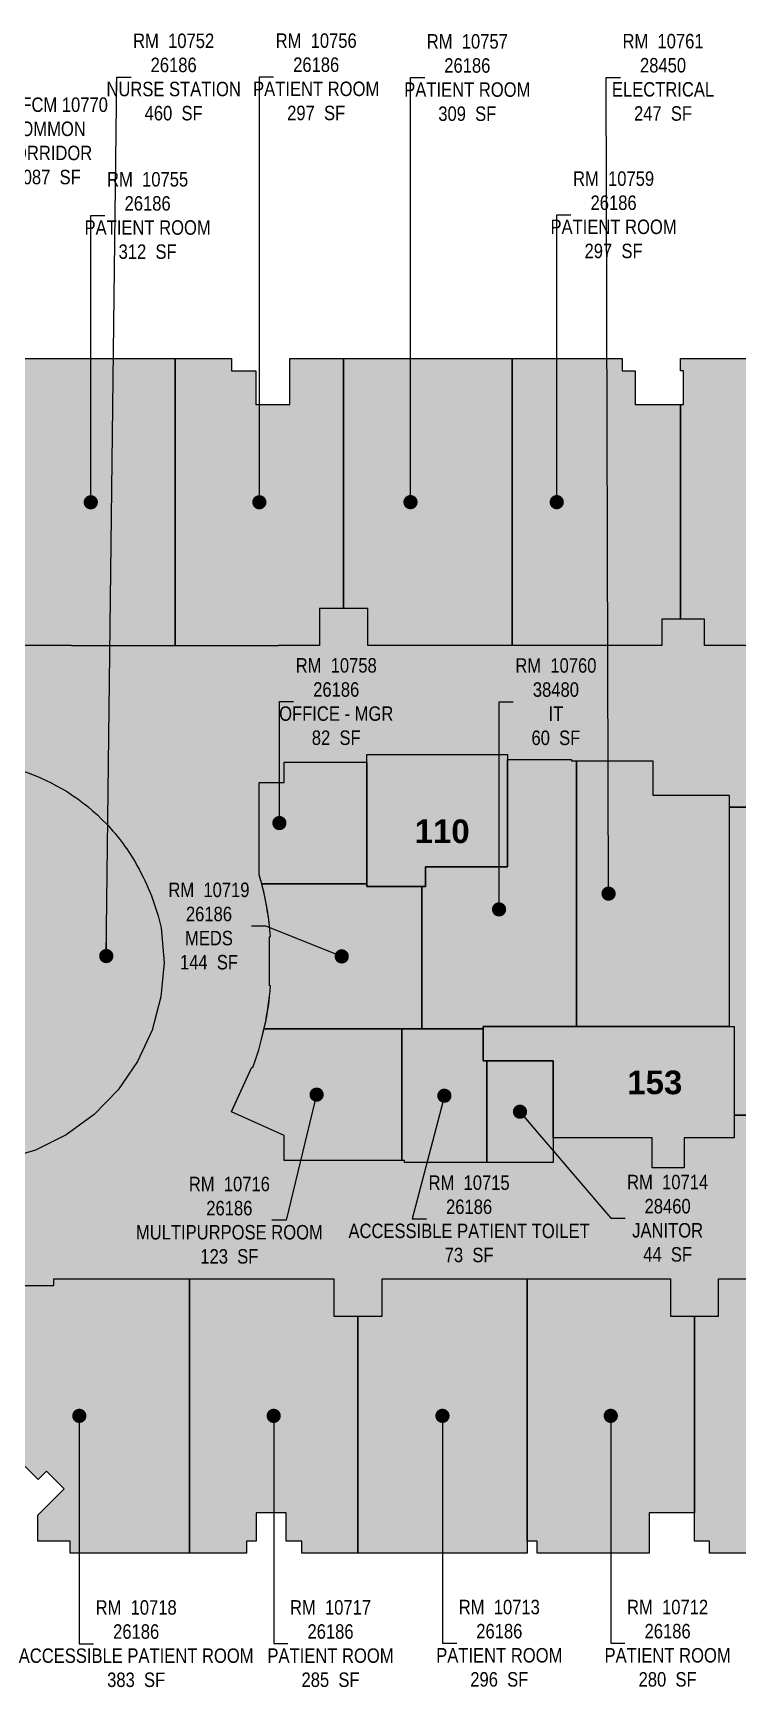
# Model space of a CAD drawing. Header units: inches. Extents: x -331 to 2565, y 2064 to 4565.
# Drawn here: x 900 to 1582, y 2961 to 4565 of the extents above; entities that cross this region are included whole.
import ezdxf

# ---------------------------------------------------------------- set-up
doc = ezdxf.new("R2010")
doc.units = ezdxf.units.IN
doc.header["$LTSCALE"] = 96
doc.header["$MEASUREMENT"] = 0
doc.layers.get('Defpoints').update_dxf_attribs({"color": 31})
for name, color, linetype in [('0-LABEL', 3, 'Continuous'), ('1-NRT', 200, 'Continuous'), ('1-NRT-PTN', 253, 'Continuous'), ('3-FCM', 190, 'Continuous'), ('3-FCM-PTN', 9, 'Continuous'), ('4-OCC', 6, 'Continuous'), ('4-OCC-PTN', 95, 'Continuous')]:
    doc.layers.add(name, color=color, linetype=linetype)
doc.styles.add('AE-101i$0$Arial_B', font='arialbd.ttf', dxfattribs={"height": 9.132805816937543})
doc.styles.add('ArialN', font='ARIALN.TTF')
doc.dimstyles.new('AB-220', dxfattribs={"dimscale": 220, "dimtxt": 0.0703125, "dimasz": 0.0625, "dimexe": 0.0625, "dimexo": 0.125, "dimgap": 0.1875, "dimtad": 0, "dimdec": 4, "dimrnd": 0.0625, "dimzin": 0, "dimdsep": 46, "dimlunit": 4, "dimtxsty": 'ArialN', "dimblk": 'ARCHTICK', "dimcen": 0.0625, "dimclrd": 256, "dimclre": 256, "dimclrt": 256, "dimadec": 0, "dimazin": 0, "dimtfac": 1, "dimtdec": 4, "dimtofl": 0, "dimtmove": 2, "dimatfit": 3, "dimldrblk": 'DOT', "dimfxl": 0, "dimfrac": 2, "dimtolj": 1, "dimtzin": 0, "dimlwd": -1, "dimlwe": -1, "dimarcsym": 0})

# ---------------------------------------------------------------- blocks, each defined once
blk = doc.blocks.new('_ArchTick')
at = {"color": 0, "linetype": 'ByBlock', "const_width": 0.15}
blk.add_lwpolyline([(-0.5, -0.5), (0.5, 0.5)], dxfattribs=at)
blk = doc.blocks.new('_Dot')
at = {"lineweight": -2}
blk.add_line((-0.5, 0), (-1, 0), dxfattribs=at)
at = {"const_width": 0.5}
blk.add_lwpolyline([(-0.25, 0, 1), (0.25, 0, 1)], format="xyb", close=True, dxfattribs=at)
blk = doc.blocks.new('tags10')
at = {"layer": '0-LABEL', "char_height": 14, "attachment_point": 5, "style": 'ArialN'}
for s, insert in [('RM  10752\\P26186\\PNURSE STATION\\P460  SF', (1036.228237583444, 4522.88159627282)), ('RM  10756\\P26186\\PPATIENT ROOM\\P297  SF', (1174.140238613301, 4523.069575503505)), ('RM  10757\\P26186\\PPATIENT ROOM\\P309  SF', (1320.374325964578, 4522.339001992939)), ('RM  10761\\P28450\\PELECTRICAL\\P247  SF', (1509.737189924206, 4522.570373448738)), ('RM  FCM 10770\\PCOMMON\\PCORRIDOR\\P3087  SF', (913.7926485609096, 4461.032912451195)), ('RM  10755\\P26186\\PPATIENT ROOM\\P312  SF', (1011.048898934372, 4388.845522099287)), ('RM  10759\\P26186\\PPATIENT ROOM\\P297  SF', (1461.894740376771, 4389.500315411788)), ('RM  10758\\P26186\\POFFICE - MGR\\P82  SF', (1193.525141776548, 3918.36357792596)), ('RM  10760\\P38480\\PIT\\P60  SF', (1406.077738613303, 3918.273840869606)), ('RM  10719\\P26186\\PMEDS\\P144  SF', (1070.408635401425, 3701.089647406185)), ('RM  10716\\P26186\\PMULTIPURPOSE ROOM\\P123  SF', (1090.121897774119, 3416.374565296141)), ('RM  10715\\P26186\\PACCESSIBLE PATIENT TOILET\\P73  SF', (1322.097191483695, 3417.697820284604)), ('RM  10714\\P28460\\PJANITOR\\P44  SF', (1514.196964275001, 3418.259041325007)), ('RM  10718\\P26186\\PACCESSIBLE PATIENT ROOM\\P383  SF', (999.944148633718, 3006.5456606997)), ('RM  10717\\P26186\\PPATIENT ROOM\\P285  SF', (1188.015238613323, 3006.580950893001)), ('RM  10713\\P26186\\PPATIENT ROOM\\P296  SF', (1351.327745676908, 3006.9183037774)), ('RM  10712\\P26186\\PPATIENT ROOM\\P280  SF', (1514.171488613352, 3006.9183037774))]:
    blk.add_mtext(s, dxfattribs=dict(at, insert=insert))
at = {"layer": '0-LABEL', "annotation_type": 0, "has_hookline": 1, "hookline_direction": 0}
for points, text_width in [([(971.0360648328387, 3672.089210543836), (981.2282375834438, 4522.88159627282), (994.9782375834438, 4522.88159627282)], 127.5470668485675), ([(1119.140238613301, 4111.32670968945), (1119.140238613301, 4523.069575503505), (1132.890238613301, 4523.069575503505)], 119.6398362892224), ([(1265.374325964578, 4111.451709689459), (1265.374325964578, 4522.339001992939), (1279.124325964578, 4522.339001992939)], 119.6398362892224), ([(1457.06063279141, 3732.514170585856), (1454.737189924206, 4522.570373448738), (1468.487189924206, 4522.570373448738)], 97.03547066848567), ([(845.7580061603549, 3896.189002095873), (846.002687073269, 4473.160444819174), (859.752687073269, 4473.160444819174)], 115.6193724420191), ([(956.0488989343717, 4111.326667932195), (956.0488989343717, 4388.845522099287), (969.7988989343717, 4388.845522099287)], 119.6398362892224), ([(1406.894740376771, 4111.45174475812), (1406.894740376771, 4389.500315411788), (1420.644740376771, 4389.500315411788)], 119.6398362892224), ([(1138.525141776548, 3800.858422647096), (1138.525141776548, 3918.36357792596), (1152.275141776548, 3918.36357792596)], 109.450204638472), ([(1351.077738613303, 3717.267903443997), (1351.077738613303, 3918.273840869606), (1364.827738613303, 3918.273840869606)], 76.42701227830833)]:
    blk.add_leader(points, dimstyle='AB-220', override={"dimfxl": 0.0625}, dxfattribs=dict(at, text_width=text_width))
at = {"layer": '0-LABEL', "annotation_type": 0, "has_hookline": 1}
for points, hookline_direction, text_width in [([(1198.84489689461, 3671.764170590885), (1125.408635401425, 3701.089647406185), (1111.658635401425, 3701.089647406185)], 1, 76.49386084583902), ([(1174.55406439244, 3537.982920585884), (1145.121897774119, 3416.374565296141), (1131.371897774119, 3416.374565296141)], 1, 178.4856753069577), ([(1298.171488613307, 3536.920420585883), (1267.097191483695, 3417.697820284604), (1280.847191483695, 3417.697820284604)], 0, 233.1964529331514), ([(1371.328359477907, 3521.445850633143), (1459.196964275001, 3418.259041325007), (1472.946964275001, 3418.259041325007)], 0, 76.42701227830833), ([(944.944148633718, 3227.065292351387), (944.944148633718, 3006.5456606997), (958.694148633718, 3006.5456606997)], 0, 226.0341064120055), ([(1133.015238613323, 3227.065292351386), (1133.015238613323, 3006.580950893001), (1146.765238613323, 3006.580950893001)], 0, 119.6398362892224), ([(1296.327745676908, 3227.076730907556), (1296.327745676908, 3006.9183037774), (1310.077745676908, 3006.9183037774)], 0, 119.6398362892224), ([(1459.171488613352, 3227.076727872603), (1459.171488613352, 3006.9183037774), (1472.921488613352, 3006.9183037774)], 0, 119.6398362892224), ([(760.0218952257055, 3119.019507383002), (883.905642325426, 2915.071151838594), (897.655642325426, 2915.071151838594)], 0, 119.6398362892224), ([(676.4124520117766, 2984.66951978527), (766.8852146951467, 2867.507609750359), (780.6352146951467, 2867.507609750359)], 0, 119.6398362892224)]:
    blk.add_leader(points, dimstyle='AB-220', dxfattribs=dict(at, hookline_direction=hookline_direction, text_width=text_width))

msp = doc.modelspace()

# ---------------------------------------------------------------- hatches: boundary and pattern name
at = {"layer": '1-NRT-PTN'}
h = msp.add_hatch(color=256, dxfattribs=at)
h.dxf.hatch_style = 1
h.paths.add_polyline_path([(1279.8277386133, 3739.452172647095), (1223.077738613307, 3739.452172647095), (1223.077738613307, 3867.077172647097), (1359.327738613307, 3867.077172647097), (1359.327738613307, 3758.327172647096), (1279.8277386133, 3758.327172647096)])
h = msp.add_hatch(color=256, dxfattribs=at)
h.dxf.hatch_style = 1
h.paths.add_polyline_path([(1578.577738613287, 3604.076168524618), (1578.577738613286, 3496.081444028734), (1530.077738613306, 3496.081444028734), (1530.077738613306, 3467.077172647094), (1499.077738613306, 3467.077172647094), (1499.077738613306, 3496.081444028734), (1403.327738613306, 3496.076463961705), (1403.323857729329, 3570.692857396989), (1335.577738613307, 3570.6928573971), (1335.577738613358, 3604.076168524618)])
at = {"layer": '3-FCM-PTN'}
h = msp.add_hatch(color=256, dxfattribs=at)
h.dxf.hatch_style = 1
edge = h.paths.add_edge_path()
edge.add_line((1092.25442862705, 3521.56458674961), (1111.876291836576, 3564.421695614039))
edge.add_line((1111.876291836576, 3564.421695614039), (1112.750382042208, 3564.1027101589))
edge.add_line((1112.750382042208, 3564.1027101589), (1115.758877156308, 3572.754010890833))
edge.add_line((1115.758877156308, 3572.754010890833), (1118.502163794109, 3581.49291002435))
edge.add_line((1118.502163794109, 3581.49291002435), (1120.977727654881, 3590.311379555234))
edge.add_line((1120.977727654881, 3590.311379555234), (1124.271480637071, 3604.076168524619))
edge.add_arc((857.3217545045077, 3663.161657677349), 273.4104081973984, 347.519608184642, 355.821722656267)
edge.add_line((1130.005484995086, 3643.240953964642), (1130.005484996165, 3643.240953964642))
edge.add_line((1130.005484996165, 3643.240953964642), (1129.077738612467, 3643.314808061172))
edge.add_line((1129.077738612467, 3643.314808061172), (1129.077738612467, 3690.840989414948))
edge.add_line((1129.077738612467, 3690.840989414948), (1130.005369761382, 3690.914838850964))
edge.add_arc((844.293335089988, 3669.428333472206), 286.518824284652, 4.300739724201006, 15.15373334039618)
edge.add_arc((830.5777386126629, 3667.077172647229), 300.3749999995364, 14.90271153620701, 16.16455719438679)
edge.add_line((1119.077738612222, 3750.700677865415), (1119.077738612228, 3839.952172647096))
edge.add_line((1119.077738612228, 3839.952172647096), (1143.202738612228, 3839.952172647096))
edge.add_line((1143.202738612228, 3839.952172647096), (1143.202738612228, 3859.827172647097))
edge.add_line((1143.202738612228, 3859.827172647097), (1223.077738612226, 3859.827172647097))
edge.add_line((1223.077738612226, 3859.827172647097), (1223.077738612226, 3867.077172647097))
edge.add_line((1223.077738612226, 3867.077172647097), (1359.327738612227, 3867.077172647097))
edge.add_line((1359.327738612227, 3867.077172647097), (1359.327738612227, 3862.201451851782))
edge.add_line((1359.327738612227, 3862.201451851782), (1421.327738612226, 3862.201451851782))
edge.add_line((1421.327738612226, 3862.201451851782), (1421.327738612228, 3860.952172647095))
edge.add_line((1421.327738612228, 3860.952172647095), (1499.827738612228, 3860.952172647095))
edge.add_line((1499.827738612228, 3860.952172647095), (1499.827738612228, 3827.952172647094))
edge.add_line((1499.827738612228, 3827.952172647094), (1573.702738612208, 3827.952172647094))
edge.add_line((1573.702738612208, 3827.952172647094), (1573.702738613287, 3816.139672647075))
edge.add_line((1573.702738613287, 3816.139672647075), (1681.202738613262, 3816.139672647094))
edge.add_line((1681.202738613262, 3816.139672647094), (1681.202738612208, 3867.077172647095))
edge.add_line((1681.202738612208, 3867.077172647095), (1999.077738612229, 3867.077172647095))
edge.add_line((1999.077738612229, 3867.077172647095), (1999.077738612228, 3467.077172647089))
edge.add_line((1999.077738612228, 3467.077172647089), (1817.827738613326, 3467.077172647089))
edge.add_line((1817.827738613326, 3467.077172647089), (1817.827738612224, 3359.576451851779))
edge.add_line((1817.827738612224, 3359.576451851779), (1864.765238613301, 3359.576451851748))
edge.add_line((1864.765238613301, 3359.576451851748), (1864.765238613301, 3364.01467264711))
edge.add_line((1864.765238613301, 3364.01467264711), (1948.576661756896, 3364.014879376685))
edge.add_line((1948.576661756896, 3364.014879376685), (1948.577738613308, 3367.077172647089))
edge.add_line((1948.577738613308, 3367.077172647089), (1999.577738613308, 3367.076451851789))
edge.add_line((1999.577738613308, 3367.076451851789), (1999.577738613308, 3362.201451851789))
edge.add_line((1999.577738613308, 3362.201451851789), (2129.702738612099, 3362.20145185179))
edge.add_line((2129.702738612099, 3362.20145185179), (2129.702738612099, 3466.827172647092))
edge.add_line((2129.702738612099, 3466.827172647092), (2105.327738612224, 3466.827172647092))
edge.add_line((2105.327738612224, 3466.827172647092), (2105.327738612224, 3502.202172647088))
edge.add_line((2105.327738612224, 3502.202172647088), (2129.702738612099, 3502.202172647088))
edge.add_line((2129.702738612099, 3502.202172647088), (2129.7027386121, 3737.827172647092))
edge.add_line((2129.7027386121, 3737.827172647092), (2102.827738612225, 3737.827172647092))
edge.add_line((2102.827738612225, 3737.827172647092), (2102.827738612225, 3792.577172647092))
edge.add_line((2102.827738612225, 3792.577172647092), (2106.640072344196, 3792.577157092022))
edge.add_line((2106.640072344196, 3792.577157092022), (2106.640106650465, 3876.639656280982))
edge.add_line((2106.640106650465, 3876.639656280982), (2282.45273861318, 3876.639672647088))
edge.add_line((2282.45273861318, 3876.639672647088), (2282.45273861318, 3965.076451851774))
edge.add_line((2282.45273861318, 3965.076451851774), (2251.65195736222, 3965.076451851775))
edge.add_line((2251.65195736222, 3965.076451851775), (2251.65195736222, 3972.326451851777))
edge.add_line((2251.65195736222, 3972.326451851777), (2107.702738612225, 3972.326451851776))
edge.add_line((2107.702738612225, 3972.326451851776), (2107.702738612225, 4006.951812249561))
edge.add_line((2107.702738612225, 4006.951812249561), (2035.765238613308, 4006.951812249561))
edge.add_line((2035.765238613308, 4006.951812249561), (2035.765238613308, 3972.326451851779))
edge.add_line((2035.765238613308, 3972.326451851779), (1626.202738613302, 3972.32645185178))
edge.add_line((1626.202738613302, 3972.32645185178), (1589.452738613298, 3972.32645185178))
edge.add_line((1589.452738613298, 3972.32645185178), (1589.452738613298, 3972.576451851784))
edge.add_line((1589.452738613298, 3972.576451851784), (1549.95273861222, 3972.57645185178))
edge.add_line((1549.95273861222, 3972.57645185178), (1549.952738613298, 3998.076451851868))
edge.add_line((1549.952738613298, 3998.076451851868), (1508.452738613297, 3998.076451851868))
edge.add_line((1508.452738613297, 3998.076451851868), (1508.452738613297, 3972.576451851783))
edge.add_line((1508.452738613297, 3972.576451851783), (1299.327738612254, 3972.576451851855))
edge.add_line((1299.327738612254, 3972.576451851855), (1223.952738612225, 3972.576451851849))
edge.add_line((1223.952738612225, 3972.576451851849), (1223.952738612225, 4008.576451851784))
edge.add_line((1223.952738612225, 4008.576451851784), (1177.327738612216, 4008.576451851787))
edge.add_line((1177.327738612216, 4008.576451851787), (1177.327738612212, 3972.576451851855))
edge.add_line((1177.327738612212, 3972.576451851855), (1137.827738613293, 3972.576451851862))
edge.add_line((1137.827738613293, 3972.576451851862), (1137.827738613293, 3972.326451851858))
edge.add_line((1137.827738613293, 3972.326451851858), (937.4527773187439, 3972.326451851848))
edge.add_line((937.4527773187439, 3972.326451851848), (937.4527773187439, 3972.576451851814))
edge.add_line((937.4527773187439, 3972.576451851814), (828.4527387469764, 3972.576451851784))
edge.add_line((828.4527387469764, 3972.576451851784), (795.981428057919, 3966.769266157476))
edge.add_line((795.981428057919, 3966.769266157476), (794.2319583206599, 3966.50254213025))
edge.add_line((794.2319583206599, 3966.50254213025), (794.3966574003371, 3965.431711885873))
edge.add_line((794.3966574003371, 3965.431711885873), (790.3814233470873, 3964.627358845132))
edge.add_line((790.3814233470873, 3964.627358845132), (739.8846801591335, 3954.511582680652))
edge.add_line((739.8846801591335, 3954.511582680652), (736.9527651157564, 3953.924245865648))
edge.add_line((736.9527651157564, 3953.924245865648), (733.9894109628704, 3953.18260530027))
edge.add_line((733.9894109628704, 3953.18260530027), (731.01788030115, 3952.441719494996))
edge.add_line((731.01788030115, 3952.441719494996), (727.6822617614757, 3951.443025549905))
edge.add_line((727.6822617614757, 3951.443025549905), (678.8250997138966, 3936.815048360404))
edge.add_line((678.8250997138966, 3936.815048360404), (674.824765342396, 3935.617336551442))
edge.add_line((674.824765342396, 3935.617336551442), (674.3995737782348, 3936.835159045386))
edge.add_line((674.3995737782348, 3936.835159045386), (670.8435503288406, 3935.956627120623))
edge.add_line((670.8435503288406, 3935.956627120623), (663.7889487496408, 3932.599790164727))
edge.add_arc((-3126.86794402438, 11874.56017580316), 8800.216727205381, 295.37871763998146, 295.51490339181214, ccw=False)
edge.add_line((644.9010943277318, 3923.61225954099), (639.0104533689305, 3920.809276428588))
edge.add_arc((898.7554665776693, 3296.623765985102), 676.0732381439188, 112.593870854964, 115.988727250932)
edge.add_line((602.5040247763766, 3904.332665512712), (651.6252547525091, 3803.275308447758))
edge.add_arc((811.8821917759793, 3474.722312518423), 365.5534940310187, 115.62002271111601, 116.00154029713121, ccw=False)
edge.add_arc((896.5777264994191, 3301.077184759894), 558.7499878872, 110.3622910683622, 115.7516968595742, ccw=False)
edge.add_line((702.1578161278592, 3824.911554971568), (701.7252466665884, 3826.077046465849))
edge.add_line((701.7252466665884, 3826.077046465849), (705.4112175653036, 3827.27255620063))
edge.add_line((705.4112175653036, 3827.27255620063), (742.508731137319, 3839.304783208717))
edge.add_line((742.508731137319, 3839.304783208717), (746.235657960769, 3840.513576609256))
edge.add_line((746.235657960769, 3840.513576609256), (750.6811611553904, 3840.443239665509))
edge.add_arc((909.0838382933622, 3250.781636305913), 610.5671253851505, 100.7421099116105, 105.03655863793989, ccw=False)
edge.add_line((795.2809993117787, 3850.649228730123), (793.7439970960933, 3857.656265080271))
edge.add_arc((829.1874151481964, 3664.742651401779), 196.1425456796932, 43.59731458090317, 100.41067210625692, ccw=False)
edge.add_arc((829.2893905508004, 3664.869396455211), 195.9812942785619, 28.969376622545326, 43.59103818558742, ccw=False)
edge.add_arc((802.6244413092422, 3647.850310725437), 227.5615178065947, 13.066042792670203, 29.466570375918025, ccw=False)
edge.add_line((1024.29441975791, 3699.296059247626), (1026.946942098838, 3665.978001970752))
edge.add_line((1026.946942098838, 3665.978001970752), (1023.927391183135, 3632.755399603569))
edge.add_line((1023.927391183135, 3632.755399603569), (1015.327981934704, 3600.523285860314))
edge.add_line((1015.327981934704, 3600.523285860314), (1001.396883847068, 3570.211844095642))
edge.add_line((1001.396883847068, 3570.211844095642), (982.5361330900114, 3542.695829183226))
edge.add_line((982.5361330900114, 3542.695829183226), (959.2900301878615, 3518.769323052098))
edge.add_line((959.2900301878615, 3518.769323052098), (932.3294321049702, 3499.122818355511))
edge.add_line((932.3294321049702, 3499.122818355511), (902.4323920515039, 3484.323291612339))
edge.add_line((902.4323920515039, 3484.323291612339), (869.9527386122197, 3474.646197564501))
edge.add_line((869.9527386122197, 3474.646197564501), (869.9527386122195, 3477.827172647093))
edge.add_line((869.9527386122195, 3477.827172647093), (866.3277386122234, 3477.827172647093))
edge.add_line((866.3277386122234, 3477.827172647093), (866.3277386122195, 3359.826451851807))
edge.add_line((866.3277386122195, 3359.826451851807), (880.0777386133004, 3359.826451851806))
edge.add_line((880.0777386133004, 3359.826451851806), (880.0777386133004, 3353.201451851807))
edge.add_line((880.0777386133004, 3353.201451851807), (920.4527386133018, 3353.201451851808))
edge.add_line((920.4527386133018, 3353.201451851808), (920.4527386133018, 3359.826451851807))
edge.add_line((920.4527386133018, 3359.826451851807), (1156.202738613323, 3359.82645185178))
edge.add_line((1156.202738613323, 3359.82645185178), (1156.202738613323, 3359.576451851777))
edge.add_line((1156.202738613323, 3359.576451851777), (1191.202738612245, 3359.576451851782))
edge.add_line((1191.202738612245, 3359.576451851782), (1191.202738612238, 3323.576451851878))
edge.add_line((1191.202738612238, 3323.576451851878), (1237.827738612254, 3323.576451851869))
edge.add_line((1237.827738612254, 3323.576451851869), (1237.827738612251, 3359.576451851779))
edge.add_line((1237.827738612251, 3359.576451851779), (1277.327738613328, 3359.576450137676))
edge.add_line((1277.327738613328, 3359.576450137676), (1277.327738613328, 3359.826451851775))
edge.add_line((1277.327738613328, 3359.826451851775), (1477.390238613325, 3359.826451851775))
edge.add_line((1477.390238613325, 3359.826451851775), (1477.390238613325, 3359.576439741855))
edge.add_line((1477.390238613325, 3359.576439741855), (1516.890238613323, 3359.576439741856))
edge.add_line((1516.890238613323, 3359.576439741856), (1516.890238613323, 3323.576439741949))
edge.add_line((1516.890238613323, 3323.576439741949), (1563.515238613198, 3323.576348126719))
edge.add_line((1563.515238613198, 3323.576348126719), (1563.515309351281, 3359.576439741853))
edge.add_line((1563.515309351281, 3359.576439741853), (1603.015238613328, 3359.576439741848))
edge.add_line((1603.015238613328, 3359.576439741848), (1603.015238613328, 3359.82643974185))
edge.add_line((1603.015238613328, 3359.82643974185), (1817.812113612583, 3359.576451851779))
edge.add_line((1817.812113612583, 3359.576451851779), (1817.812113612583, 3467.077172647089))
edge.add_line((1817.812113612583, 3467.077172647089), (1681.20273861221, 3467.077172647089))
edge.add_line((1681.20273861221, 3467.077172647089), (1681.202738613827, 3518.01467264709))
edge.add_line((1681.202738613827, 3518.01467264709), (1578.577738614219, 3518.014672647108))
edge.add_line((1578.577738614219, 3518.014672647108), (1578.577738612208, 3496.081444028735))
edge.add_line((1578.577738612208, 3496.081444028735), (1530.077738612227, 3496.081444028735))
edge.add_line((1530.077738612227, 3496.081444028735), (1530.077738612227, 3467.077172647094))
edge.add_line((1530.077738612227, 3467.077172647094), (1499.077738612227, 3467.077172647094))
edge.add_line((1499.077738612227, 3467.077172647094), (1499.077738612227, 3496.081444028735))
edge.add_line((1499.077738612227, 3496.081444028735), (1403.327738612227, 3496.081444028735))
edge.add_line((1403.327738612227, 3496.081444028735), (1403.327738612227, 3472.202172647092))
edge.add_line((1403.327738612227, 3472.202172647092), (1259.577738612228, 3472.202172647092))
edge.add_line((1259.577738612228, 3472.202172647092), (1259.577738612228, 3474.327172647094))
edge.add_line((1259.577738612228, 3474.327172647094), (1143.077738613306, 3474.327172647094))
edge.add_line((1143.077738613306, 3474.327172647094), (1143.077738613306, 3498.277136672237))
edge.add_line((1143.077738613306, 3498.277136672237), (1092.092890171573, 3521.21176239524))
edge.add_line((1092.092890171573, 3521.21176239524), (1092.25442862705, 3521.56458674961))
h = msp.add_hatch(color=256, dxfattribs=at)
h.dxf.hatch_style = 1
h.paths.add_polyline_path([(1681.202738613262, 3816.139672647094), (1573.702738613287, 3816.139672647075), (1573.702738613287, 3604.076168524618), (1578.577738613287, 3604.076168524618), (1578.577738615298, 3518.014672647107), (1681.202738614906, 3518.01467264709), (1681.202738613349, 3520.452172647089), (1698.577738613289, 3520.452172647089), (1698.577738613287, 3813.702172647093), (1681.202738613289, 3813.702172647094)])
at = {"layer": '4-OCC-PTN'}
h = msp.add_hatch(color=109, dxfattribs=at)
h.dxf.hatch_style = 1
h.paths.add_polyline_path([(1037.640257966012, 3972.326451851813), (937.4527773187439, 3972.326451851848), (937.4527773187439, 3972.576451851814), (881.1402386133066, 3972.576451851851), (881.1402386133066, 4004.576451851784), (874.4575399027312, 4004.576451851785), (874.4575399027312, 4205.952172647093), (877.7027773187384, 4205.952172647093), (877.7027773187384, 4238.339468460022), (879.0936224590446, 4238.405785263967), (878.5897107755555, 4250.326884012578), (1037.640238613299, 4250.326884012578)])
h = msp.add_hatch(color=109, dxfattribs=at)
h.dxf.hatch_style = 1
h.paths.add_polyline_path([(1190.765238613315, 4008.576451851787), (1177.327738613297, 4008.576451851789), (1177.327738613293, 3972.576451851855), (1137.827738613293, 3972.576451851862), (1137.827738613293, 3972.326451851858), (1037.640257966012, 3972.326451851813), (1037.640238613299, 4250.326884012578), (1040.577738288459, 4250.326884012578), (1092.077738288458, 4250.326897392826), (1092.077741373192, 4238.577172647091), (1115.700330265719, 4238.577172647091), (1115.702738613307, 4205.952172647092), (1148.577738970508, 4205.952172647093), (1148.577738227677, 4250.326954146839), (1200.640238613304, 4250.326967527087), (1200.640238613304, 4067.326451851745), (1200.640238613304, 4008.576451851785)])
h = msp.add_hatch(color=109, dxfattribs=at)
h.dxf.hatch_style = 1
h.paths.add_polyline_path([(1363.6402386133, 3972.576451851831), (1223.952738613306, 3972.576451851849), (1223.952738613306, 4008.576451851783), (1210.515238613287, 4008.576451851784), (1200.640238613304, 4008.576451851785), (1200.640238613304, 4067.326451851746), (1200.640238613304, 4250.326967527087), (1363.6402386133, 4250.326967527087)])
h = msp.add_hatch(color=109, dxfattribs=at)
h.dxf.hatch_style = 1
h.paths.add_polyline_path([(1526.640238613286, 3998.076451851868), (1508.452738613297, 3998.076451851868), (1508.452738613297, 3972.576451851783), (1363.6402386133, 3972.576451851831), (1363.6402386133, 4250.327010015443), (1470.077738288434, 4250.327037664458), (1470.077738288434, 4238.577172647091), (1482.702738613307, 4238.577172647091), (1482.702738613307, 4205.952172647091), (1526.640238613297, 4205.952172647091)])
h = msp.add_hatch(color=109, dxfattribs=at)
h.dxf.hatch_style = 1
h.paths.add_polyline_path([(1689.640238613298, 4250.327094697631), (1689.640238613298, 3972.32645185178), (1589.452738613298, 3972.32645185178), (1589.452738613298, 3972.576451851784), (1549.952738613298, 3972.576451851783), (1549.952738613298, 3998.076451851868), (1526.640238613286, 3998.076451851868), (1526.640238613297, 4205.952172647091), (1529.702738613311, 4205.952172647091), (1529.702730170882, 4238.452053152029), (1526.577739118496, 4238.452053152029), (1526.577738288437, 4250.327052339158)])
h = msp.add_hatch(color=109, dxfattribs=at)
h.dxf.hatch_style = 1
edge = h.paths.add_edge_path()
edge.add_line((839.3768503389401, 3655.163142184037), (810.7519964914115, 3785.933630679961))
edge.add_line((810.7519964914115, 3785.933630679961), (809.5350025771374, 3785.666681537805))
edge.add_line((809.5350025771374, 3785.666681537805), (793.7431617802642, 3857.660073199945))
edge.add_arc((829.1633469602991, 3664.681818488099), 196.2019273855844, 43.60533310022322, 100.40058814955711, ccw=False)
edge.add_arc((829.2893905518808, 3664.869396455211), 195.9812942785619, 28.969376622545326, 43.59103818558742, ccw=False)
edge.add_arc((802.6244413103227, 3647.850310725437), 227.5615178065947, 13.066042792670203, 29.466570375918025, ccw=False)
edge.add_line((1024.29441975899, 3699.296059247626), (1026.946942099918, 3665.978001970752))
edge.add_line((1026.946942099918, 3665.978001970752), (1023.927391184215, 3632.755399603569))
edge.add_line((1023.927391184215, 3632.755399603569), (1015.327981935784, 3600.523285860314))
edge.add_line((1015.327981935784, 3600.523285860314), (1001.396883848148, 3570.211844095642))
edge.add_line((1001.396883848148, 3570.211844095642), (982.5361330910918, 3542.695829183226))
edge.add_line((982.5361330910918, 3542.695829183226), (959.290030188942, 3518.769323052098))
edge.add_line((959.290030188942, 3518.769323052098), (932.3294321060506, 3499.122818355511))
edge.add_line((932.3294321060506, 3499.122818355511), (902.4323920525845, 3484.323291612339))
edge.add_line((902.4323920525845, 3484.323291612339), (869.9527386133002, 3474.646197564501))
edge.add_line((869.9527386133002, 3474.646197564501), (869.9527386133001, 3477.827172647093))
edge.add_line((869.9527386133001, 3477.827172647093), (814.7484806782439, 3477.827172647094))
edge.add_line((814.7484806782439, 3477.827172647094), (814.7484806764784, 3477.827172647614))
edge.add_line((814.7484806764784, 3477.827172647614), (774.278072964637, 3518.29758035962))
edge.add_line((774.278072964637, 3518.29758035962), (772.5545001857638, 3516.574007580749))
edge.add_line((772.5545001857638, 3516.574007580749), (761.091524458204, 3528.036983308854))
edge.add_line((761.091524458204, 3528.036983308854), (848.1062331647969, 3615.05169201545))
edge.add_line((848.1062331647969, 3615.05169201545), (839.3768503389401, 3655.163142184037))
h = msp.add_hatch(color=109, dxfattribs=at)
h.dxf.hatch_style = 1
h.paths.add_polyline_path([(1223.077738613305, 3859.827172647096), (1223.077738613307, 3741.889672647095), (1121.48705518592, 3741.889672647095), (1119.077738613306, 3750.700677865394), (1119.077738613307, 3839.952172647096), (1143.202738613307, 3839.952172647095), (1143.202738613307, 3859.827172647096)])
h = msp.add_hatch(color=91, dxfattribs=at)
h.dxf.hatch_style = 1
h.paths.add_polyline_path([(1359.327738613305, 3862.201451851781), (1421.327738613304, 3862.201451851883), (1421.327738613306, 3860.952172647094), (1425.952738613306, 3860.952172647094), (1425.952738613306, 3604.076168524619), (1408.577738613306, 3604.076168524618), (1335.577738613358, 3604.07616852473), (1335.577738613332, 3601.638668524674), (1276.2027386133, 3601.638668524674), (1276.2027386133, 3739.452172647095), (1279.8277386133, 3739.452172647095), (1279.8277386133, 3758.327172647096), (1359.327738613307, 3758.327172647096)])
h = msp.add_hatch(color=55, dxfattribs=at)
h.dxf.hatch_style = 1
h.paths.add_polyline_path([(1573.702738613287, 3827.952172647093), (1573.702738613287, 3604.076168524618), (1425.952738613306, 3604.076168524619), (1425.952738613306, 3860.952172647094), (1499.827738613307, 3860.952172647094), (1499.827738613307, 3827.952172647093)])
h = msp.add_hatch(color=109, dxfattribs=at)
h.dxf.hatch_style = 1
edge = h.paths.add_edge_path()
edge.add_line((1130.005484996165, 3643.240953964642), (1129.077738612466, 3643.314808061172))
edge.add_line((1129.077738612466, 3643.314808061172), (1129.077738612466, 3690.840989414948))
edge.add_line((1129.077738612466, 3690.840989414948), (1130.005369761382, 3690.914838850964))
edge.add_arc((830.5777386132943, 3667.077172647091), 300.3750000000044, 4.551761526138422, 14.42211195177991)
edge.add_line((1121.48705518592, 3741.889672647095), (1223.077738613307, 3741.889672647095))
edge.add_line((1223.077738613307, 3741.889672647095), (1223.077738613307, 3739.452172647095))
edge.add_line((1223.077738613307, 3739.452172647095), (1276.2027386133, 3739.452172647095))
edge.add_line((1276.2027386133, 3739.452172647095), (1276.2027386133, 3601.638668524674))
edge.add_line((1276.2027386133, 3601.638668524674), (1123.688215401628, 3601.638668524674))
edge.add_line((1123.688215401628, 3601.638668524674), (1124.27148063815, 3604.076168524618))
edge.add_arc((830.5777386132985, 3667.077172647092), 300.3749999999999, 347.8928153824152, 355.4485154584941)
h = msp.add_hatch(color=109, dxfattribs=at)
h.dxf.hatch_style = 1
h.paths.add_polyline_path([(1112.750382043287, 3564.102710158899), (1115.758877157387, 3572.754010890833), (1118.502163795187, 3581.49291002435), (1120.97772765596, 3590.311379555234), (1123.688215401628, 3601.638668524674), (1257.015238613307, 3601.638668524674), (1257.015238613307, 3474.327172647094), (1143.077738613306, 3474.327172647093), (1143.077738613306, 3498.277136672237), (1092.092890171573, 3521.21176239524), (1111.876291837653, 3564.421695614036)])
h = msp.add_hatch(color=109, dxfattribs=at)
h.dxf.hatch_style = 1
h.paths.add_polyline_path([(1339.327738613307, 3570.692857396989), (1339.327738613307, 3472.202172647092), (1259.577738613306, 3472.202172647092), (1259.577738613306, 3474.327172647094), (1257.015238613307, 3474.327172647094), (1257.015238613307, 3601.638668524674), (1335.577738613332, 3601.638668524674), (1335.577738613307, 3570.692857396989)])
h = msp.add_hatch(color=201, dxfattribs=at)
h.dxf.hatch_style = 1
h.paths.add_polyline_path([(1403.323857729329, 3570.692857396989), (1403.328980342507, 3472.202172647092), (1339.327738613307, 3472.198843869298), (1339.327738613307, 3570.692857396989)])
h = msp.add_hatch(color=109, dxfattribs=at)
h.dxf.hatch_style = 1
h.paths.add_polyline_path([(1051.515238613325, 3359.826451851869), (1051.515238613325, 3094.304132850905), (936.2027386131846, 3094.304132850905), (936.2027386131846, 3105.70200996326), (904.7019873522983, 3105.70200996326), (904.7019873524168, 3131.017131890794), (930.1452227090599, 3156.460367247437), (913.1235604470961, 3173.482029509403), (905.1238425223574, 3165.482311584664), (748.1408689025313, 3322.465285204497), (776.5777386122218, 3350.902154914188), (781.7027386133002, 3350.902154914188), (781.7027386133001, 3359.576451851784), (846.2027386133004, 3359.576451851783), (846.2027390456651, 3359.826451851807), (880.0777386133004, 3359.826451851806), (880.0777386133004, 3353.201451851807), (920.4527386133018, 3353.201451851808), (920.4527386133018, 3359.826451851807)])
h = msp.add_hatch(color=109, dxfattribs=at)
h.dxf.hatch_style = 1
h.paths.add_polyline_path([(1191.202738613323, 3359.576451851782), (1191.202738613316, 3323.576451851878), (1214.515238612246, 3323.576451851874), (1214.51523861332, 3094.327009963257), (1160.202738613184, 3094.327009963257), (1160.202738613184, 3105.702009963258), (1145.202738613299, 3105.701997853333), (1145.202738613299, 3133.201997853335), (1115.939383912445, 3133.201997853334), (1115.952738613299, 3105.702009963275), (1106.702738613192, 3105.702009963275), (1106.702738613192, 3094.304132850904), (1051.515238613325, 3094.304132850905), (1051.515238613325, 3359.826451851869), (1156.202738613323, 3359.826451851864), (1156.202738613323, 3359.576451851777)])
h = msp.add_hatch(color=109, dxfattribs=at)
h.dxf.hatch_style = 1
h.paths.add_polyline_path([(1378.140238613339, 3359.823141562072), (1378.140252741571, 3094.327009963257), (1214.51523861332, 3094.327009963257), (1214.515238612246, 3323.576451851874), (1237.827738613332, 3323.576451851869), (1237.82773861333, 3359.576451851779), (1277.327738613328, 3359.576451851774), (1277.327738613328, 3359.826451851776), (1314.077738613329, 3359.826451851855)])
h = msp.add_hatch(color=109, dxfattribs=at)
h.dxf.hatch_style = 1
h.paths.add_polyline_path([(1516.890238613323, 3359.576439741856), (1516.890238613323, 3323.576439741949), (1540.202738613365, 3323.576439741946), (1540.20273861332, 3133.201997853332), (1496.202738613295, 3133.201997853333), (1496.202738613177, 3094.327009963257), (1387.890238613302, 3094.327009963257), (1387.890238613302, 3105.702009963257), (1378.140238613339, 3105.701997853332), (1378.140238613339, 3359.826445781948), (1477.390238613325, 3359.826445781948), (1477.390238613325, 3359.576439741855)])
h = msp.add_hatch(color=109, dxfattribs=at)
h.dxf.hatch_style = 1
h.paths.add_polyline_path([(1703.515238613324, 3359.826451851815), (1703.515238613324, 3105.702009963256), (1666.702738613173, 3105.702009963257), (1666.702738613172, 3094.327009963255), (1554.702738613175, 3094.327009963256), (1554.702738613294, 3105.702009963257), (1540.20273861332, 3105.702009963257), (1540.202738613365, 3323.576439741946), (1563.515238613326, 3323.57641333832), (1563.515309351143, 3359.576439741852), (1603.015238613328, 3359.576439741848), (1603.015238613328, 3359.82643974185), (1639.765238613333, 3359.826451851819)])

# ---------------------------------------------------------------- linework, layer by layer
at = {"layer": '1-NRT'}
msp.add_lwpolyline([(1279.8277386133, 3739.452172647095), (1223.077738613307, 3739.452172647095), (1223.077738613307, 3867.077172647097), (1359.327738613307, 3867.077172647097), (1359.327738613307, 3758.327172647096), (1279.8277386133, 3758.327172647096), (1279.8277386133, 3739.452172647095)], dxfattribs=at)
msp.add_lwpolyline([(1578.577738613287, 3604.076168524618), (1578.577738613286, 3496.081444028734), (1530.077738613306, 3496.081444028734), (1530.077738613306, 3467.077172647094), (1499.077738613306, 3467.077172647094), (1499.077738613306, 3496.081444028734), (1403.327738613306, 3496.076463961705), (1403.323857729329, 3570.692857396989), (1335.577738613307, 3570.6928573971), (1335.577738613358, 3604.076168524618)], close=True, dxfattribs=at)
at = {"layer": '3-FCM'}
for points in [[(1589.452738613298, 3972.576451851784), (1549.95273861222, 3972.57645185178), (1549.952738613298, 3998.076451851868), (1508.452738613297, 3998.076451851868), (1508.452738613297, 3972.576451851783), (1299.327738612254, 3972.576451851855), (1223.952738612225, 3972.576451851849), (1223.952738612225, 4008.576451851784), (1177.327738612216, 4008.576451851787), (1177.327738612212, 3972.576451851855), (1137.827738613293, 3972.576451851862), (1137.827738613293, 3972.326451851858), (937.4527773187439, 3972.326451851848), (937.4527773187439, 3972.576451851814), (828.4527387469764, 3972.576451851784)], [(880.0777386133004, 3353.201451851807), (920.4527386133018, 3353.201451851808), (920.4527386133018, 3359.826451851807), (1156.202738613323, 3359.82645185178), (1156.202738613323, 3359.576451851777), (1191.202738612245, 3359.576451851782), (1191.202738612238, 3323.576451851878), (1237.827738612254, 3323.576451851869), (1237.827738612251, 3359.576451851779), (1277.327738613328, 3359.576450137676), (1277.327738613328, 3359.826451851775), (1477.390238613325, 3359.826451851775), (1477.390238613325, 3359.576439741855), (1516.890238613323, 3359.576439741856), (1516.890238613323, 3323.576439741949), (1563.515238613198, 3323.576348126719), (1563.515309351281, 3359.576439741853), (1603.015238613328, 3359.576439741848)]]:
    msp.add_lwpolyline(points, dxfattribs=at)
for points in [[(1681.202738613827, 3518.01467264709), (1578.577738614219, 3518.014672647108), (1578.577738612208, 3496.081444028735), (1530.077738612227, 3496.081444028735), (1530.077738612227, 3467.077172647094), (1499.077738612227, 3467.077172647094), (1499.077738612227, 3496.081444028735), (1403.327738612227, 3496.081444028735), (1403.327738612227, 3472.202172647092), (1259.577738612228, 3472.202172647092), (1259.577738612228, 3474.327172647094), (1143.077738613306, 3474.327172647094), (1143.077738613306, 3498.277136672237), (1092.092890171573, 3521.21176239524), (1092.25442862705, 3521.56458674961), (1092.25442862705, 3521.56458674961), (1111.876291836576, 3564.421695614039), (1112.750382042208, 3564.1027101589), (1115.758877156308, 3572.754010890833), (1118.502163794109, 3581.49291002435), (1120.977727654881, 3590.311379555234), (1124.271480637071, 3604.076168524619, 0.03624066159777891), (1130.005484995086, 3643.240953964642), (1130.005484996165, 3643.240953964642), (1129.077738612467, 3643.314808061172), (1129.077738612467, 3690.840989414948), (1130.005369761382, 3690.914838850964, 0.04739054792068421), (1120.849297889045, 3744.327172647095, 0.005505895982674114), (1119.077738612222, 3750.700677865415), (1119.077738612228, 3839.952172647096), (1143.202738612228, 3839.952172647096), (1143.202738612228, 3859.827172647097), (1223.077738612226, 3859.827172647097), (1223.077738612226, 3867.077172647097), (1359.327738612227, 3867.077172647097), (1359.327738612227, 3862.201451851782), (1421.327738612226, 3862.201451851782), (1421.327738612228, 3860.952172647095), (1499.827738612228, 3860.952172647095), (1499.827738612228, 3827.952172647094), (1573.702738612208, 3827.952172647094), (1573.702738613287, 3816.139672647075), (1681.202738613262, 3816.139672647094)], [(793.7439970960933, 3857.656265080271, -0.2531009168712169), (971.2346671348093, 3799.999726738939, -0.06388573602037483), (1000.749251032652, 3759.791385217795, -0.07168320513788382), (1024.29441975791, 3699.296059247626), (1026.946942098838, 3665.978001970752), (1023.927391183135, 3632.755399603569), (1015.327981934704, 3600.523285860314), (1001.396883847068, 3570.211844095642), (982.5361330900114, 3542.695829183226), (959.2900301878615, 3518.769323052098), (932.3294321049702, 3499.122818355511), (902.4323920515039, 3484.323291612339), (869.9527386122197, 3474.646197564501)]]:
    msp.add_lwpolyline(points, format="xyb", dxfattribs=at)
msp.add_lwpolyline([(1681.202738613262, 3816.139672647094), (1573.702738613287, 3816.139672647075), (1573.702738613287, 3604.076168524618), (1578.577738613287, 3604.076168524618), (1578.577738615298, 3518.014672647107), (1681.202738614906, 3518.01467264709), (1681.202738613349, 3520.452172647089), (1698.577738613289, 3520.452172647089), (1698.577738613287, 3813.702172647093), (1681.202738613289, 3813.702172647094)], close=True, dxfattribs=at)
at = {"layer": '4-OCC'}
msp.add_line((1375.077738613338, 3359.826451851777), (1381.20273861334, 3359.819831272367), dxfattribs=at)
for points in [[(1037.640257966012, 3972.326451851813), (937.4527773187439, 3972.326451851848), (937.4527773187439, 3972.576451851814), (881.1402386133066, 3972.576451851851), (881.1402386133066, 4004.576451851784), (874.4575399027312, 4004.576451851785), (874.4575399027312, 4205.952172647093), (877.7027773187384, 4205.952172647093), (877.7027773187384, 4238.339468460022), (879.0936224590446, 4238.405785263967), (878.5897107755555, 4250.326884012578), (1037.640238613299, 4250.326884012578)], [(1190.765238613315, 4008.576451851787), (1177.327738613297, 4008.576451851789), (1177.327738613293, 3972.576451851855), (1137.827738613293, 3972.576451851862), (1137.827738613293, 3972.326451851858), (1037.640257966012, 3972.326451851813), (1037.640238613299, 4250.326884012578), (1040.577738288459, 4250.326884012578), (1092.077738288458, 4250.326897392826), (1092.077741373192, 4238.577172647091), (1115.700330265719, 4238.577172647091), (1115.702738613307, 4205.952172647092), (1148.577738970508, 4205.952172647093), (1148.577738227677, 4250.326954146839), (1200.640238613304, 4250.326967527087), (1200.640238613304, 4067.326451851745), (1200.640238613304, 4008.576451851785)], [(1363.6402386133, 3972.576451851831), (1223.952738613306, 3972.576451851849), (1223.952738613306, 4008.576451851783), (1210.515238613287, 4008.576451851784), (1200.640238613304, 4008.576451851785), (1200.640238613304, 4067.326451851746), (1200.640238613304, 4250.326967527087), (1363.6402386133, 4250.326967527087)], [(1689.640238613298, 4250.327094697631), (1689.640238613298, 3972.32645185178), (1589.452738613298, 3972.32645185178), (1589.452738613298, 3972.576451851784), (1549.952738613298, 3972.576451851783), (1549.952738613298, 3998.076451851868), (1526.640238613286, 3998.076451851868), (1526.640238613297, 4205.952172647091), (1529.702738613311, 4205.952172647091), (1529.702730170882, 4238.452053152029), (1526.577739118496, 4238.452053152029), (1526.577738288437, 4250.327052339158)], [(1223.077738613305, 3859.827172647096), (1223.077738613307, 3741.889672647095), (1121.48705518592, 3741.889672647095), (1119.077738613306, 3750.700677865394), (1119.077738613307, 3839.952172647096), (1143.202738613307, 3839.952172647095), (1143.202738613307, 3859.827172647096)], [(1359.327738613305, 3862.201451851781), (1421.327738613304, 3862.201451851883), (1421.327738613306, 3860.952172647094), (1425.952738613306, 3860.952172647094), (1425.952738613306, 3604.076168524619), (1408.577738613306, 3604.076168524618), (1335.577738613358, 3604.07616852473), (1335.577738613332, 3601.638668524674), (1276.2027386133, 3601.638668524674), (1276.2027386133, 3739.452172647095), (1279.8277386133, 3739.452172647095), (1279.8277386133, 3758.327172647096), (1359.327738613307, 3758.327172647096)], [(1573.702738613287, 3827.952172647093), (1573.702738613287, 3604.076168524618), (1425.952738613306, 3604.076168524619), (1425.952738613306, 3860.952172647094), (1499.827738613307, 3860.952172647094), (1499.827738613307, 3827.952172647093)], [(1112.750382043287, 3564.102710158899), (1115.758877157387, 3572.754010890833), (1118.502163795187, 3581.49291002435), (1120.97772765596, 3590.311379555234), (1123.688215401628, 3601.638668524674), (1257.015238613307, 3601.638668524674), (1257.015238613307, 3474.327172647094), (1143.077738613306, 3474.327172647093), (1143.077738613306, 3498.277136672237), (1092.092890171573, 3521.21176239524), (1092.092890171573, 3521.21176239524), (1092.092890171573, 3521.21176239524), (1111.876291837653, 3564.421695614036)], [(1339.327738613307, 3570.692857396989), (1339.327738613307, 3472.202172647092), (1259.577738613306, 3472.202172647092), (1259.577738613306, 3474.327172647094), (1257.015238613307, 3474.327172647094), (1257.015238613307, 3601.638668524674), (1335.577738613332, 3601.638668524674), (1335.577738613307, 3570.692857396989), (1339.327738613307, 3570.692857396989)], [(1403.323857729329, 3570.692857396989), (1403.328980342507, 3472.202172647092), (1339.327738613307, 3472.198843869298), (1339.327738613307, 3570.692857396989)], [(1051.515238613325, 3359.826451851869), (1051.515238613325, 3094.304132850905), (936.2027386131846, 3094.304132850905), (936.2027386131846, 3105.70200996326), (904.7019873522983, 3105.70200996326), (904.7019873524168, 3131.017131890794), (930.1452227090599, 3156.460367247437), (913.1235604470961, 3173.482029509403), (905.1238425223574, 3165.482311584664), (748.1408689025313, 3322.465285204497), (776.5777386122218, 3350.902154914188), (781.7027386133002, 3350.902154914188), (781.7027386133001, 3359.576451851784), (846.2027386133004, 3359.576451851783), (846.2027390456651, 3359.826451851807), (880.0777386133004, 3359.826451851806), (880.0777386133004, 3353.201451851807), (920.4527386133018, 3353.201451851808), (920.4527386133018, 3359.826451851807)], [(1191.202738613323, 3359.576451851782), (1191.202738613316, 3323.576451851878), (1214.515238612246, 3323.576451851874), (1214.51523861332, 3094.327009963257), (1160.202738613184, 3094.327009963257), (1160.202738613184, 3105.702009963258), (1145.202738613299, 3105.701997853333), (1145.202738613299, 3133.201997853335), (1115.939383912445, 3133.201997853334), (1115.952738613299, 3105.702009963275), (1106.702738613192, 3105.702009963275), (1106.702738613192, 3094.304132850904), (1051.515238613325, 3094.304132850905), (1051.515238613325, 3359.826451851869), (1156.202738613323, 3359.826451851864), (1156.202738613323, 3359.576451851777), (1156.202738613323, 3359.576451851777)], [(1378.140238613339, 3359.823141562072), (1378.140252741571, 3094.327009963257), (1214.51523861332, 3094.327009963257), (1214.515238612246, 3323.576451851874), (1237.827738613332, 3323.576451851869), (1237.82773861333, 3359.576451851779), (1277.327738613328, 3359.576451851774), (1277.327738613328, 3359.826451851776), (1314.077738613329, 3359.826451851855)], [(1516.890238613323, 3359.576439741856), (1516.890238613323, 3323.576439741949), (1540.202738613365, 3323.576439741946), (1540.20273861332, 3133.201997853332), (1496.202738613295, 3133.201997853333), (1496.202738613177, 3094.327009963257), (1387.890238613302, 3094.327009963257), (1387.890238613302, 3105.702009963257), (1378.140238613339, 3105.701997853332), (1378.140238613339, 3359.826445781948), (1477.390238613325, 3359.826445781948), (1477.390238613325, 3359.576439741855)], [(1703.515238613324, 3359.826451851815), (1703.515238613324, 3105.702009963256), (1666.702738613173, 3105.702009963257), (1666.702738613172, 3094.327009963255), (1554.702738613175, 3094.327009963256), (1554.702738613294, 3105.702009963257), (1540.20273861332, 3105.702009963257), (1540.202738613365, 3323.576439741946), (1563.515238613326, 3323.57641333832), (1563.515309351143, 3359.576439741852), (1603.015238613328, 3359.576439741848), (1603.015238613328, 3359.82643974185), (1639.765238613333, 3359.826451851819)]]:
    msp.add_lwpolyline(points, close=True, dxfattribs=at)
msp.add_lwpolyline([(1526.640238613286, 3998.076451851868), (1508.452738613297, 3998.076451851868), (1508.452738613297, 3972.576451851783), (1363.6402386133, 3972.576451851831), (1363.6402386133, 4250.327010015443), (1470.077738288434, 4250.327037664458), (1470.077738288434, 4238.577172647091), (1482.702738613307, 4238.577172647091), (1482.702738613307, 4205.952172647091), (1526.640238613297, 4205.952172647091), (1526.640238613286, 3998.076451851868), (1526.640238613286, 3998.076451851868), (1526.640238613286, 3998.076451851868)], dxfattribs=at)
for points in [[(839.3768503389401, 3655.163142184037), (810.7519964914115, 3785.933630679961), (809.5350025771374, 3785.666681537805), (793.7431617802642, 3857.660073199945, -0.2530168716888979), (971.2346671358898, 3799.999726738939, -0.06388573602037483), (1000.749251033733, 3759.791385217795, -0.07168320513788382), (1024.29441975899, 3699.296059247626), (1026.946942099918, 3665.978001970752), (1023.927391184215, 3632.755399603569), (1015.327981935784, 3600.523285860314), (1001.396883848148, 3570.211844095642), (982.5361330910918, 3542.695829183226), (959.290030188942, 3518.769323052098), (932.3294321060506, 3499.122818355511), (902.4323920525845, 3484.323291612339), (869.9527386133002, 3474.646197564501), (869.9527386133001, 3477.827172647093), (814.7484806782439, 3477.827172647094), (814.7484806764784, 3477.827172647614), (774.278072964637, 3518.29758035962), (772.5545001857638, 3516.574007580749), (761.091524458204, 3528.036983308854), (848.1062331647969, 3615.05169201545)], [(1130.005484996165, 3643.240953964642), (1129.077738612466, 3643.314808061172), (1129.077738612466, 3690.840989414948), (1130.005369761382, 3690.914838850964, 0.04309417547300054), (1121.48705518592, 3741.889672647095), (1223.077738613307, 3741.889672647095), (1223.077738613307, 3739.452172647095), (1276.2027386133, 3739.452172647095), (1276.2027386133, 3601.638668524674), (1123.688215401628, 3601.638668524674), (1124.27148063815, 3604.076168524618, 0.0329799102435368)]]:
    msp.add_lwpolyline(points, format="xyb", close=True, dxfattribs=at)

# ---------------------------------------------------------------- block references
at = {"layer": '0-LABEL'}
msp.add_blockref('tags10', (0, 0), dxfattribs=at)

# ---------------------------------------------------------------- texts
at = {"layer": 'Defpoints', "style": 'AE-101i$0$Arial_B'}
for s, p in [('110', (1269.443751475628, 3781.459416709798)), ('153', (1475.145842068255, 3538.4259631921))]:
    msp.add_text(s, height=22.83201454234386, dxfattribs=at).set_placement(p)

doc.saveas('drawing.dxf')
